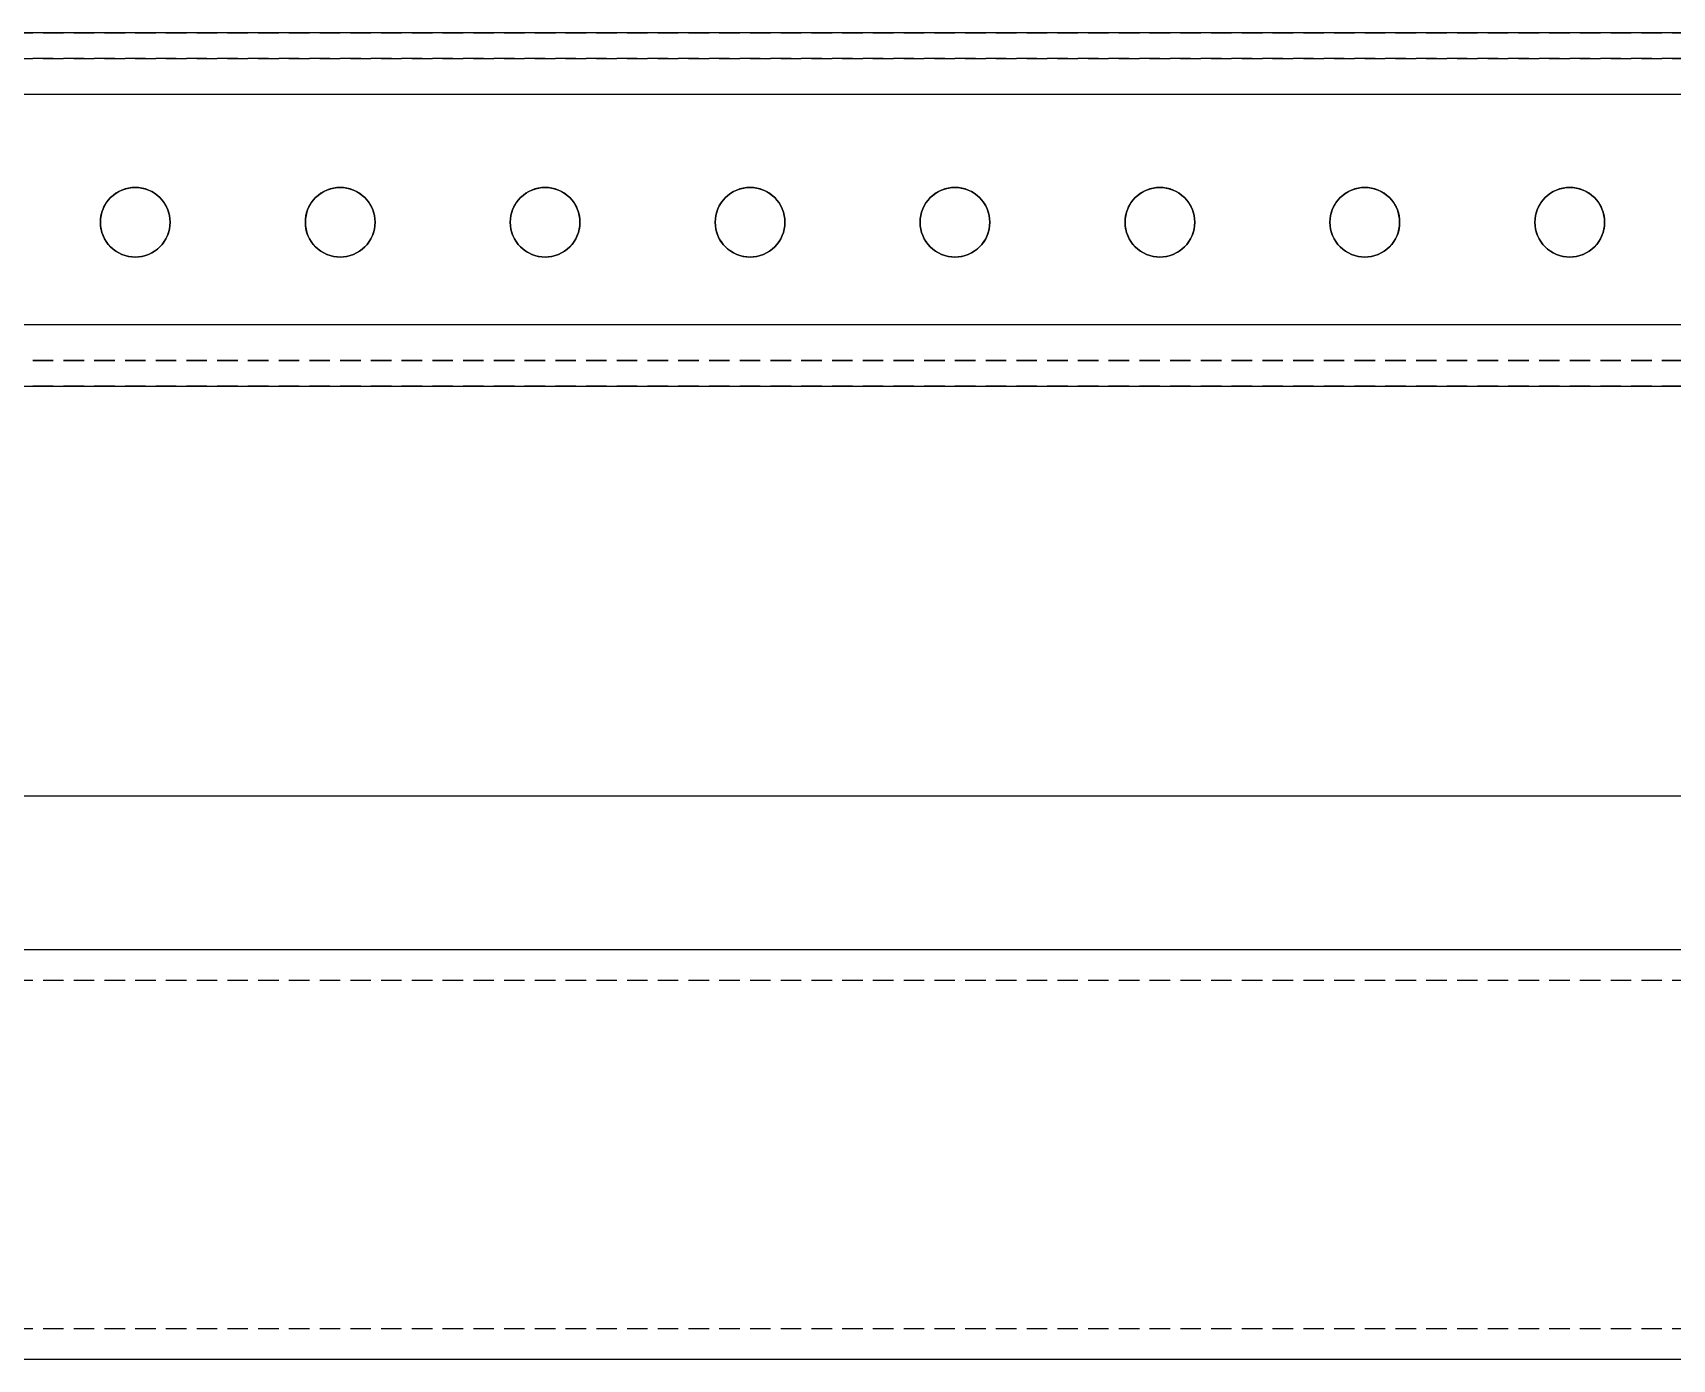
# Model space of a CAD drawing. Header units: metres. Extents: x -200 to 4040, y -1684 to 360.
# Drawn here: x 750 to 910, y -775 to -645.5 of the extents above; entities that cross this region are included whole.
import ezdxf

# ---------------------------------------------------------------- set-up
doc = ezdxf.new("R2010")
doc.units = ezdxf.units.M
doc.linetypes.add('DASHED2', pattern=[3, 2, -1])
for name, color, linetype in [('GIZLI', 8, 'DASHED2'), ('GORUNEN', 7, 'Continuous'), ('TEGET', 9, 'Continuous')]:
    doc.layers.add(name, color=color, linetype=linetype)

msp = doc.modelspace()

# ---------------------------------------------------------------- linework, layer by layer
at = {"layer": 'GIZLI'}
for points in [[(2630, -645.5), (445, -645.5)], [(445, -645.5), (2630, -645.5)], [(445, -645.5), (2630, -645.5)], [(2630, -648), (445, -648)], [(445, -648), (2630, -648)], [(2630, -648), (445, -648)], [(445, -648), (2630, -648)], [(756.6, -664), (756.616, -663.667), (756.665, -663.337), (756.746, -663.013), (756.859, -662.699), (757.001, -662.397), (757.173, -662.111), (757.372, -661.843), (757.596, -661.596), (757.843, -661.372), (758.111, -661.173), (758.397, -661.001), (758.699, -660.859), (759.013, -660.746), (759.337, -660.665), (759.667, -660.616), (760, -660.6)], [(760, -660.6), (759.667, -660.616), (759.337, -660.665), (759.013, -660.746), (758.699, -660.859), (758.397, -661.001), (758.111, -661.173), (757.843, -661.372), (757.596, -661.596), (757.372, -661.843), (757.173, -662.111), (757.001, -662.397), (756.859, -662.699), (756.746, -663.013), (756.665, -663.337), (756.616, -663.667), (756.6, -664)], [(758.231, -661.097), (758.503, -660.947), (758.787, -660.824), (759.081, -660.726), (759.383, -660.656), (759.69, -660.614), (760, -660.6)], [(760, -660.6), (760.31, -660.614), (760.617, -660.656), (760.919, -660.726), (761.213, -660.824), (761.497, -660.947), (761.769, -661.097)], [(760, -660.6), (760.333, -660.616), (760.663, -660.665), (760.987, -660.746), (761.301, -660.859), (761.603, -661.001), (761.889, -661.173), (762.157, -661.372), (762.404, -661.596), (762.628, -661.843), (762.827, -662.111), (762.999, -662.397), (763.141, -662.699), (763.254, -663.013), (763.335, -663.337), (763.384, -663.667), (763.4, -664)], [(763.4, -664), (763.384, -663.667), (763.335, -663.337), (763.254, -663.013), (763.141, -662.699), (762.999, -662.397), (762.827, -662.111), (762.628, -661.843), (762.404, -661.596), (762.157, -661.372), (761.889, -661.173), (761.603, -661.001), (761.301, -660.859), (760.987, -660.746), (760.663, -660.665), (760.333, -660.616), (760, -660.6)], [(776.6, -664), (776.616, -663.667), (776.665, -663.337), (776.746, -663.013), (776.859, -662.699), (777.001, -662.397), (777.173, -662.111), (777.372, -661.843), (777.596, -661.596), (777.843, -661.372), (778.111, -661.173), (778.397, -661.001), (778.699, -660.859), (779.013, -660.746), (779.337, -660.665), (779.667, -660.616), (780, -660.6)], [(780, -660.6), (779.667, -660.616), (779.337, -660.665), (779.013, -660.746), (778.699, -660.859), (778.397, -661.001), (778.111, -661.173), (777.843, -661.372), (777.596, -661.596), (777.372, -661.843), (777.173, -662.111), (777.001, -662.397), (776.859, -662.699), (776.746, -663.013), (776.665, -663.337), (776.616, -663.667), (776.6, -664)], [(778.231, -661.097), (778.503, -660.947), (778.787, -660.824), (779.081, -660.726), (779.383, -660.656), (779.69, -660.614), (780, -660.6)], [(780, -660.6), (780.31, -660.614), (780.617, -660.656), (780.919, -660.726), (781.213, -660.824), (781.497, -660.947), (781.769, -661.097)], [(780, -660.6), (780.333, -660.616), (780.663, -660.665), (780.987, -660.746), (781.301, -660.859), (781.603, -661.001), (781.889, -661.173), (782.157, -661.372), (782.404, -661.596), (782.628, -661.843), (782.827, -662.111), (782.999, -662.397), (783.141, -662.699), (783.254, -663.013), (783.335, -663.337), (783.384, -663.667), (783.4, -664)], [(783.4, -664), (783.384, -663.667), (783.335, -663.337), (783.254, -663.013), (783.141, -662.699), (782.999, -662.397), (782.827, -662.111), (782.628, -661.843), (782.404, -661.596), (782.157, -661.372), (781.889, -661.173), (781.603, -661.001), (781.301, -660.859), (780.987, -660.746), (780.663, -660.665), (780.333, -660.616), (780, -660.6)], [(796.6, -664), (796.616, -663.667), (796.665, -663.337), (796.746, -663.013), (796.859, -662.699), (797.001, -662.397), (797.173, -662.111), (797.372, -661.843), (797.596, -661.596), (797.843, -661.372), (798.111, -661.173), (798.397, -661.001), (798.699, -660.859), (799.013, -660.746), (799.337, -660.665), (799.667, -660.616), (800, -660.6)], [(800, -660.6), (799.667, -660.616), (799.337, -660.665), (799.013, -660.746), (798.699, -660.859), (798.397, -661.001), (798.111, -661.173), (797.843, -661.372), (797.596, -661.596), (797.372, -661.843), (797.173, -662.111), (797.001, -662.397), (796.859, -662.699), (796.746, -663.013), (796.665, -663.337), (796.616, -663.667), (796.6, -664)], [(798.231, -661.097), (798.503, -660.947), (798.787, -660.824), (799.081, -660.726), (799.383, -660.656), (799.69, -660.614), (800, -660.6)], [(800, -660.6), (800.31, -660.614), (800.617, -660.656), (800.919, -660.726), (801.213, -660.824), (801.497, -660.947), (801.769, -661.097)], [(800, -660.6), (800.333, -660.616), (800.663, -660.665), (800.987, -660.746), (801.301, -660.859), (801.603, -661.001), (801.889, -661.173), (802.157, -661.372), (802.404, -661.596), (802.628, -661.843), (802.827, -662.111), (802.999, -662.397), (803.141, -662.699), (803.254, -663.013), (803.335, -663.337), (803.384, -663.667), (803.4, -664)], [(803.4, -664), (803.384, -663.667), (803.335, -663.337), (803.254, -663.013), (803.141, -662.699), (802.999, -662.397), (802.827, -662.111), (802.628, -661.843), (802.404, -661.596), (802.157, -661.372), (801.889, -661.173), (801.603, -661.001), (801.301, -660.859), (800.987, -660.746), (800.663, -660.665), (800.333, -660.616), (800, -660.6)], [(816.6, -664), (816.616, -663.667), (816.665, -663.337), (816.746, -663.013), (816.859, -662.699), (817.001, -662.397), (817.173, -662.111), (817.372, -661.843), (817.596, -661.596), (817.843, -661.372), (818.111, -661.173), (818.397, -661.001), (818.699, -660.859), (819.013, -660.746), (819.337, -660.665), (819.667, -660.616), (820, -660.6)], [(820, -660.6), (819.667, -660.616), (819.337, -660.665), (819.013, -660.746), (818.699, -660.859), (818.397, -661.001), (818.111, -661.173), (817.843, -661.372), (817.596, -661.596), (817.372, -661.843), (817.173, -662.111), (817.001, -662.397), (816.859, -662.699), (816.746, -663.013), (816.665, -663.337), (816.616, -663.667), (816.6, -664)], [(818.231, -661.097), (818.503, -660.947), (818.787, -660.824), (819.081, -660.726), (819.383, -660.656), (819.69, -660.614), (820, -660.6)], [(820, -660.6), (820.31, -660.614), (820.617, -660.656), (820.919, -660.726), (821.213, -660.824), (821.497, -660.947), (821.769, -661.097)], [(820, -660.6), (820.333, -660.616), (820.663, -660.665), (820.987, -660.746), (821.301, -660.859), (821.603, -661.001), (821.889, -661.173), (822.157, -661.372), (822.404, -661.596), (822.628, -661.843), (822.827, -662.111), (822.999, -662.397), (823.141, -662.699), (823.254, -663.013), (823.335, -663.337), (823.384, -663.667), (823.4, -664)], [(823.4, -664), (823.384, -663.667), (823.335, -663.337), (823.254, -663.013), (823.141, -662.699), (822.999, -662.397), (822.827, -662.111), (822.628, -661.843), (822.404, -661.596), (822.157, -661.372), (821.889, -661.173), (821.603, -661.001), (821.301, -660.859), (820.987, -660.746), (820.663, -660.665), (820.333, -660.616), (820, -660.6)], [(836.6, -664), (836.616, -663.667), (836.665, -663.337), (836.746, -663.013), (836.859, -662.699), (837.001, -662.397), (837.173, -662.111), (837.372, -661.843), (837.596, -661.596), (837.843, -661.372), (838.111, -661.173), (838.397, -661.001), (838.699, -660.859), (839.013, -660.746), (839.337, -660.665), (839.667, -660.616), (840, -660.6)], [(840, -660.6), (839.667, -660.616), (839.337, -660.665), (839.013, -660.746), (838.699, -660.859), (838.397, -661.001), (838.111, -661.173), (837.843, -661.372), (837.596, -661.596), (837.372, -661.843), (837.173, -662.111), (837.001, -662.397), (836.859, -662.699), (836.746, -663.013), (836.665, -663.337), (836.616, -663.667), (836.6, -664)], [(838.231, -661.097), (838.503, -660.947), (838.787, -660.824), (839.081, -660.726), (839.383, -660.656), (839.69, -660.614), (840, -660.6)], [(840, -660.6), (840.31, -660.614), (840.617, -660.656), (840.919, -660.726), (841.213, -660.824), (841.497, -660.947), (841.769, -661.097)], [(840, -660.6), (840.333, -660.616), (840.663, -660.665), (840.987, -660.746), (841.301, -660.859), (841.603, -661.001), (841.889, -661.173), (842.157, -661.372), (842.404, -661.596), (842.628, -661.843), (842.827, -662.111), (842.999, -662.397), (843.141, -662.699), (843.254, -663.013), (843.335, -663.337), (843.384, -663.667), (843.4, -664)], [(843.4, -664), (843.384, -663.667), (843.335, -663.337), (843.254, -663.013), (843.141, -662.699), (842.999, -662.397), (842.827, -662.111), (842.628, -661.843), (842.404, -661.596), (842.157, -661.372), (841.889, -661.173), (841.603, -661.001), (841.301, -660.859), (840.987, -660.746), (840.663, -660.665), (840.333, -660.616), (840, -660.6)], [(856.6, -664), (856.616, -663.667), (856.665, -663.337), (856.746, -663.013), (856.859, -662.699), (857.001, -662.397), (857.173, -662.111), (857.372, -661.843), (857.596, -661.596), (857.843, -661.372), (858.111, -661.173), (858.397, -661.001), (858.699, -660.859), (859.013, -660.746), (859.337, -660.665), (859.667, -660.616), (860, -660.6)], [(860, -660.6), (859.667, -660.616), (859.337, -660.665), (859.013, -660.746), (858.699, -660.859), (858.397, -661.001), (858.111, -661.173), (857.843, -661.372), (857.596, -661.596), (857.372, -661.843), (857.173, -662.111), (857.001, -662.397), (856.859, -662.699), (856.746, -663.013), (856.665, -663.337), (856.616, -663.667), (856.6, -664)], [(858.231, -661.097), (858.503, -660.947), (858.787, -660.824), (859.081, -660.726), (859.383, -660.656), (859.69, -660.614), (860, -660.6)], [(860, -660.6), (860.31, -660.614), (860.617, -660.656), (860.919, -660.726), (861.213, -660.824), (861.497, -660.947), (861.769, -661.097)], [(860, -660.6), (860.333, -660.616), (860.663, -660.665), (860.987, -660.746), (861.301, -660.859), (861.603, -661.001), (861.889, -661.173), (862.157, -661.372), (862.404, -661.596), (862.628, -661.843), (862.827, -662.111), (862.999, -662.397), (863.141, -662.699), (863.254, -663.013), (863.335, -663.337), (863.384, -663.667), (863.4, -664)], [(863.4, -664), (863.384, -663.667), (863.335, -663.337), (863.254, -663.013), (863.141, -662.699), (862.999, -662.397), (862.827, -662.111), (862.628, -661.843), (862.404, -661.596), (862.157, -661.372), (861.889, -661.173), (861.603, -661.001), (861.301, -660.859), (860.987, -660.746), (860.663, -660.665), (860.333, -660.616), (860, -660.6)], [(876.6, -664), (876.616, -663.667), (876.665, -663.337), (876.746, -663.013), (876.859, -662.699), (877.001, -662.397), (877.173, -662.111), (877.372, -661.843), (877.596, -661.596), (877.843, -661.372), (878.111, -661.173), (878.397, -661.001), (878.699, -660.859), (879.013, -660.746), (879.337, -660.665), (879.667, -660.616), (880, -660.6)], [(880, -660.6), (879.667, -660.616), (879.337, -660.665), (879.013, -660.746), (878.699, -660.859), (878.397, -661.001), (878.111, -661.173), (877.843, -661.372), (877.596, -661.596), (877.372, -661.843), (877.173, -662.111), (877.001, -662.397), (876.859, -662.699), (876.746, -663.013), (876.665, -663.337), (876.616, -663.667), (876.6, -664)], [(878.231, -661.097), (878.503, -660.947), (878.787, -660.824), (879.081, -660.726), (879.383, -660.656), (879.69, -660.614), (880, -660.6)], [(880, -660.6), (880.31, -660.614), (880.617, -660.656), (880.919, -660.726), (881.213, -660.824), (881.497, -660.947), (881.769, -661.097)], [(880, -660.6), (880.333, -660.616), (880.663, -660.665), (880.987, -660.746), (881.301, -660.859), (881.603, -661.001), (881.889, -661.173), (882.157, -661.372), (882.404, -661.596), (882.628, -661.843), (882.827, -662.111), (882.999, -662.397), (883.141, -662.699), (883.254, -663.013), (883.335, -663.337), (883.384, -663.667), (883.4, -664)], [(883.4, -664), (883.384, -663.667), (883.335, -663.337), (883.254, -663.013), (883.141, -662.699), (882.999, -662.397), (882.827, -662.111), (882.628, -661.843), (882.404, -661.596), (882.157, -661.372), (881.889, -661.173), (881.603, -661.001), (881.301, -660.859), (880.987, -660.746), (880.663, -660.665), (880.333, -660.616), (880, -660.6)], [(896.6, -664), (896.616, -663.667), (896.665, -663.337), (896.746, -663.013), (896.859, -662.699), (897.001, -662.397), (897.173, -662.111), (897.372, -661.843), (897.596, -661.596), (897.843, -661.372), (898.111, -661.173), (898.397, -661.001), (898.699, -660.859), (899.013, -660.746), (899.337, -660.665), (899.667, -660.616), (900, -660.6)], [(900, -660.6), (899.667, -660.616), (899.337, -660.665), (899.013, -660.746), (898.699, -660.859), (898.397, -661.001), (898.111, -661.173), (897.843, -661.372), (897.596, -661.596), (897.372, -661.843), (897.173, -662.111), (897.001, -662.397), (896.859, -662.699), (896.746, -663.013), (896.665, -663.337), (896.616, -663.667), (896.6, -664)], [(898.231, -661.097), (898.503, -660.947), (898.787, -660.824), (899.081, -660.726), (899.383, -660.656), (899.69, -660.614), (900, -660.6)], [(900, -660.6), (900.31, -660.614), (900.617, -660.656), (900.919, -660.726), (901.213, -660.824), (901.497, -660.947), (901.769, -661.097)], [(900, -660.6), (900.333, -660.616), (900.663, -660.665), (900.987, -660.746), (901.301, -660.859), (901.603, -661.001), (901.889, -661.173), (902.157, -661.372), (902.404, -661.596), (902.628, -661.843), (902.827, -662.111), (902.999, -662.397), (903.141, -662.699), (903.254, -663.013), (903.335, -663.337), (903.384, -663.667), (903.4, -664)], [(903.4, -664), (903.384, -663.667), (903.335, -663.337), (903.254, -663.013), (903.141, -662.699), (902.999, -662.397), (902.827, -662.111), (902.628, -661.843), (902.404, -661.596), (902.157, -661.372), (901.889, -661.173), (901.603, -661.001), (901.301, -660.859), (900.987, -660.746), (900.663, -660.665), (900.333, -660.616), (900, -660.6)], [(756.6, -664), (756.614, -663.69), (756.656, -663.383), (756.726, -663.081), (756.824, -662.787), (756.947, -662.503), (757.097, -662.231)], [(762.903, -662.231), (763.053, -662.503), (763.176, -662.787), (763.274, -663.081), (763.344, -663.383), (763.386, -663.69), (763.4, -664)], [(776.6, -664), (776.614, -663.69), (776.656, -663.383), (776.726, -663.081), (776.824, -662.787), (776.947, -662.503), (777.097, -662.231)], [(782.903, -662.231), (783.053, -662.503), (783.176, -662.787), (783.274, -663.081), (783.344, -663.383), (783.386, -663.69), (783.4, -664)], [(796.6, -664), (796.614, -663.69), (796.656, -663.383), (796.726, -663.081), (796.824, -662.787), (796.947, -662.503), (797.097, -662.231)], [(802.903, -662.231), (803.053, -662.503), (803.176, -662.787), (803.274, -663.081), (803.344, -663.383), (803.386, -663.69), (803.4, -664)], [(816.6, -664), (816.614, -663.69), (816.656, -663.383), (816.726, -663.081), (816.824, -662.787), (816.947, -662.503), (817.097, -662.231)], [(822.903, -662.231), (823.053, -662.503), (823.176, -662.787), (823.274, -663.081), (823.344, -663.383), (823.386, -663.69), (823.4, -664)], [(836.6, -664), (836.614, -663.69), (836.656, -663.383), (836.726, -663.081), (836.824, -662.787), (836.947, -662.503), (837.097, -662.231)], [(842.903, -662.231), (843.053, -662.503), (843.176, -662.787), (843.274, -663.081), (843.344, -663.383), (843.386, -663.69), (843.4, -664)], [(856.6, -664), (856.614, -663.69), (856.656, -663.383), (856.726, -663.081), (856.824, -662.787), (856.947, -662.503), (857.097, -662.231)], [(862.903, -662.231), (863.053, -662.503), (863.176, -662.787), (863.274, -663.081), (863.344, -663.383), (863.386, -663.69), (863.4, -664)], [(876.6, -664), (876.614, -663.69), (876.656, -663.383), (876.726, -663.081), (876.824, -662.787), (876.947, -662.503), (877.097, -662.231)], [(882.903, -662.231), (883.053, -662.503), (883.176, -662.787), (883.274, -663.081), (883.344, -663.383), (883.386, -663.69), (883.4, -664)], [(896.6, -664), (896.614, -663.69), (896.656, -663.383), (896.726, -663.081), (896.824, -662.787), (896.947, -662.503), (897.097, -662.231)], [(902.903, -662.231), (903.053, -662.503), (903.176, -662.787), (903.274, -663.081), (903.344, -663.383), (903.386, -663.69), (903.4, -664)], [(757.097, -665.769), (756.947, -665.497), (756.824, -665.213), (756.726, -664.919), (756.656, -664.617), (756.614, -664.31), (756.6, -664)], [(760, -667.4), (759.667, -667.384), (759.337, -667.335), (759.013, -667.254), (758.699, -667.141), (758.397, -666.999), (758.111, -666.827), (757.843, -666.628), (757.596, -666.404), (757.372, -666.157), (757.173, -665.889), (757.001, -665.603), (756.859, -665.301), (756.746, -664.987), (756.665, -664.663), (756.616, -664.333), (756.6, -664)], [(756.6, -664), (756.616, -664.333), (756.665, -664.663), (756.746, -664.987), (756.859, -665.301), (757.001, -665.603), (757.173, -665.889), (757.372, -666.157), (757.596, -666.404), (757.843, -666.628), (758.111, -666.827), (758.397, -666.999), (758.699, -667.141), (759.013, -667.254), (759.337, -667.335), (759.667, -667.384), (760, -667.4)], [(763.4, -664), (763.384, -664.333), (763.335, -664.663), (763.254, -664.987), (763.141, -665.301), (762.999, -665.603), (762.827, -665.889), (762.628, -666.157), (762.404, -666.404), (762.157, -666.628), (761.889, -666.827), (761.603, -666.999), (761.301, -667.141), (760.987, -667.254), (760.663, -667.335), (760.333, -667.384), (760, -667.4)], [(760, -667.4), (760.333, -667.384), (760.663, -667.335), (760.987, -667.254), (761.301, -667.141), (761.603, -666.999), (761.889, -666.827), (762.157, -666.628), (762.404, -666.404), (762.628, -666.157), (762.827, -665.889), (762.999, -665.603), (763.141, -665.301), (763.254, -664.987), (763.335, -664.663), (763.384, -664.333), (763.4, -664)], [(763.4, -664), (763.386, -664.31), (763.344, -664.617), (763.274, -664.919), (763.176, -665.213), (763.053, -665.497), (762.903, -665.769)], [(777.097, -665.769), (776.947, -665.497), (776.824, -665.213), (776.726, -664.919), (776.656, -664.617), (776.614, -664.31), (776.6, -664)], [(780, -667.4), (779.667, -667.384), (779.337, -667.335), (779.013, -667.254), (778.699, -667.141), (778.397, -666.999), (778.111, -666.827), (777.843, -666.628), (777.596, -666.404), (777.372, -666.157), (777.173, -665.889), (777.001, -665.603), (776.859, -665.301), (776.746, -664.987), (776.665, -664.663), (776.616, -664.333), (776.6, -664)], [(776.6, -664), (776.616, -664.333), (776.665, -664.663), (776.746, -664.987), (776.859, -665.301), (777.001, -665.603), (777.173, -665.889), (777.372, -666.157), (777.596, -666.404), (777.843, -666.628), (778.111, -666.827), (778.397, -666.999), (778.699, -667.141), (779.013, -667.254), (779.337, -667.335), (779.667, -667.384), (780, -667.4)], [(783.4, -664), (783.384, -664.333), (783.335, -664.663), (783.254, -664.987), (783.141, -665.301), (782.999, -665.603), (782.827, -665.889), (782.628, -666.157), (782.404, -666.404), (782.157, -666.628), (781.889, -666.827), (781.603, -666.999), (781.301, -667.141), (780.987, -667.254), (780.663, -667.335), (780.333, -667.384), (780, -667.4)], [(780, -667.4), (780.333, -667.384), (780.663, -667.335), (780.987, -667.254), (781.301, -667.141), (781.603, -666.999), (781.889, -666.827), (782.157, -666.628), (782.404, -666.404), (782.628, -666.157), (782.827, -665.889), (782.999, -665.603), (783.141, -665.301), (783.254, -664.987), (783.335, -664.663), (783.384, -664.333), (783.4, -664)], [(783.4, -664), (783.386, -664.31), (783.344, -664.617), (783.274, -664.919), (783.176, -665.213), (783.053, -665.497), (782.903, -665.769)], [(797.097, -665.769), (796.947, -665.497), (796.824, -665.213), (796.726, -664.919), (796.656, -664.617), (796.614, -664.31), (796.6, -664)], [(800, -667.4), (799.667, -667.384), (799.337, -667.335), (799.013, -667.254), (798.699, -667.141), (798.397, -666.999), (798.111, -666.827), (797.843, -666.628), (797.596, -666.404), (797.372, -666.157), (797.173, -665.889), (797.001, -665.603), (796.859, -665.301), (796.746, -664.987), (796.665, -664.663), (796.616, -664.333), (796.6, -664)], [(796.6, -664), (796.616, -664.333), (796.665, -664.663), (796.746, -664.987), (796.859, -665.301), (797.001, -665.603), (797.173, -665.889), (797.372, -666.157), (797.596, -666.404), (797.843, -666.628), (798.111, -666.827), (798.397, -666.999), (798.699, -667.141), (799.013, -667.254), (799.337, -667.335), (799.667, -667.384), (800, -667.4)], [(803.4, -664), (803.384, -664.333), (803.335, -664.663), (803.254, -664.987), (803.141, -665.301), (802.999, -665.603), (802.827, -665.889), (802.628, -666.157), (802.404, -666.404), (802.157, -666.628), (801.889, -666.827), (801.603, -666.999), (801.301, -667.141), (800.987, -667.254), (800.663, -667.335), (800.333, -667.384), (800, -667.4)], [(800, -667.4), (800.333, -667.384), (800.663, -667.335), (800.987, -667.254), (801.301, -667.141), (801.603, -666.999), (801.889, -666.827), (802.157, -666.628), (802.404, -666.404), (802.628, -666.157), (802.827, -665.889), (802.999, -665.603), (803.141, -665.301), (803.254, -664.987), (803.335, -664.663), (803.384, -664.333), (803.4, -664)], [(803.4, -664), (803.386, -664.31), (803.344, -664.617), (803.274, -664.919), (803.176, -665.213), (803.053, -665.497), (802.903, -665.769)], [(817.097, -665.769), (816.947, -665.497), (816.824, -665.213), (816.726, -664.919), (816.656, -664.617), (816.614, -664.31), (816.6, -664)], [(820, -667.4), (819.667, -667.384), (819.337, -667.335), (819.013, -667.254), (818.699, -667.141), (818.397, -666.999), (818.111, -666.827), (817.843, -666.628), (817.596, -666.404), (817.372, -666.157), (817.173, -665.889), (817.001, -665.603), (816.859, -665.301), (816.746, -664.987), (816.665, -664.663), (816.616, -664.333), (816.6, -664)], [(816.6, -664), (816.616, -664.333), (816.665, -664.663), (816.746, -664.987), (816.859, -665.301), (817.001, -665.603), (817.173, -665.889), (817.372, -666.157), (817.596, -666.404), (817.843, -666.628), (818.111, -666.827), (818.397, -666.999), (818.699, -667.141), (819.013, -667.254), (819.337, -667.335), (819.667, -667.384), (820, -667.4)], [(823.4, -664), (823.384, -664.333), (823.335, -664.663), (823.254, -664.987), (823.141, -665.301), (822.999, -665.603), (822.827, -665.889), (822.628, -666.157), (822.404, -666.404), (822.157, -666.628), (821.889, -666.827), (821.603, -666.999), (821.301, -667.141), (820.987, -667.254), (820.663, -667.335), (820.333, -667.384), (820, -667.4)], [(820, -667.4), (820.333, -667.384), (820.663, -667.335), (820.987, -667.254), (821.301, -667.141), (821.603, -666.999), (821.889, -666.827), (822.157, -666.628), (822.404, -666.404), (822.628, -666.157), (822.827, -665.889), (822.999, -665.603), (823.141, -665.301), (823.254, -664.987), (823.335, -664.663), (823.384, -664.333), (823.4, -664)], [(823.4, -664), (823.386, -664.31), (823.344, -664.617), (823.274, -664.919), (823.176, -665.213), (823.053, -665.497), (822.903, -665.769)], [(837.097, -665.769), (836.947, -665.497), (836.824, -665.213), (836.726, -664.919), (836.656, -664.617), (836.614, -664.31), (836.6, -664)], [(840, -667.4), (839.667, -667.384), (839.337, -667.335), (839.013, -667.254), (838.699, -667.141), (838.397, -666.999), (838.111, -666.827), (837.843, -666.628), (837.596, -666.404), (837.372, -666.157), (837.173, -665.889), (837.001, -665.603), (836.859, -665.301), (836.746, -664.987), (836.665, -664.663), (836.616, -664.333), (836.6, -664)], [(836.6, -664), (836.616, -664.333), (836.665, -664.663), (836.746, -664.987), (836.859, -665.301), (837.001, -665.603), (837.173, -665.889), (837.372, -666.157), (837.596, -666.404), (837.843, -666.628), (838.111, -666.827), (838.397, -666.999), (838.699, -667.141), (839.013, -667.254), (839.337, -667.335), (839.667, -667.384), (840, -667.4)], [(843.4, -664), (843.384, -664.333), (843.335, -664.663), (843.254, -664.987), (843.141, -665.301), (842.999, -665.603), (842.827, -665.889), (842.628, -666.157), (842.404, -666.404), (842.157, -666.628), (841.889, -666.827), (841.603, -666.999), (841.301, -667.141), (840.987, -667.254), (840.663, -667.335), (840.333, -667.384), (840, -667.4)], [(840, -667.4), (840.333, -667.384), (840.663, -667.335), (840.987, -667.254), (841.301, -667.141), (841.603, -666.999), (841.889, -666.827), (842.157, -666.628), (842.404, -666.404), (842.628, -666.157), (842.827, -665.889), (842.999, -665.603), (843.141, -665.301), (843.254, -664.987), (843.335, -664.663), (843.384, -664.333), (843.4, -664)], [(843.4, -664), (843.386, -664.31), (843.344, -664.617), (843.274, -664.919), (843.176, -665.213), (843.053, -665.497), (842.903, -665.769)], [(857.097, -665.769), (856.947, -665.497), (856.824, -665.213), (856.726, -664.919), (856.656, -664.617), (856.614, -664.31), (856.6, -664)], [(860, -667.4), (859.667, -667.384), (859.337, -667.335), (859.013, -667.254), (858.699, -667.141), (858.397, -666.999), (858.111, -666.827), (857.843, -666.628), (857.596, -666.404), (857.372, -666.157), (857.173, -665.889), (857.001, -665.603), (856.859, -665.301), (856.746, -664.987), (856.665, -664.663), (856.616, -664.333), (856.6, -664)], [(856.6, -664), (856.616, -664.333), (856.665, -664.663), (856.746, -664.987), (856.859, -665.301), (857.001, -665.603), (857.173, -665.889), (857.372, -666.157), (857.596, -666.404), (857.843, -666.628), (858.111, -666.827), (858.397, -666.999), (858.699, -667.141), (859.013, -667.254), (859.337, -667.335), (859.667, -667.384), (860, -667.4)], [(863.4, -664), (863.384, -664.333), (863.335, -664.663), (863.254, -664.987), (863.141, -665.301), (862.999, -665.603), (862.827, -665.889), (862.628, -666.157), (862.404, -666.404), (862.157, -666.628), (861.889, -666.827), (861.603, -666.999), (861.301, -667.141), (860.987, -667.254), (860.663, -667.335), (860.333, -667.384), (860, -667.4)], [(860, -667.4), (860.333, -667.384), (860.663, -667.335), (860.987, -667.254), (861.301, -667.141), (861.603, -666.999), (861.889, -666.827), (862.157, -666.628), (862.404, -666.404), (862.628, -666.157), (862.827, -665.889), (862.999, -665.603), (863.141, -665.301), (863.254, -664.987), (863.335, -664.663), (863.384, -664.333), (863.4, -664)], [(863.4, -664), (863.386, -664.31), (863.344, -664.617), (863.274, -664.919), (863.176, -665.213), (863.053, -665.497), (862.903, -665.769)], [(877.097, -665.769), (876.947, -665.497), (876.824, -665.213), (876.726, -664.919), (876.656, -664.617), (876.614, -664.31), (876.6, -664)], [(880, -667.4), (879.667, -667.384), (879.337, -667.335), (879.013, -667.254), (878.699, -667.141), (878.397, -666.999), (878.111, -666.827), (877.843, -666.628), (877.596, -666.404), (877.372, -666.157), (877.173, -665.889), (877.001, -665.603), (876.859, -665.301), (876.746, -664.987), (876.665, -664.663), (876.616, -664.333), (876.6, -664)], [(876.6, -664), (876.616, -664.333), (876.665, -664.663), (876.746, -664.987), (876.859, -665.301), (877.001, -665.603), (877.173, -665.889), (877.372, -666.157), (877.596, -666.404), (877.843, -666.628), (878.111, -666.827), (878.397, -666.999), (878.699, -667.141), (879.013, -667.254), (879.337, -667.335), (879.667, -667.384), (880, -667.4)], [(883.4, -664), (883.384, -664.333), (883.335, -664.663), (883.254, -664.987), (883.141, -665.301), (882.999, -665.603), (882.827, -665.889), (882.628, -666.157), (882.404, -666.404), (882.157, -666.628), (881.889, -666.827), (881.603, -666.999), (881.301, -667.141), (880.987, -667.254), (880.663, -667.335), (880.333, -667.384), (880, -667.4)], [(880, -667.4), (880.333, -667.384), (880.663, -667.335), (880.987, -667.254), (881.301, -667.141), (881.603, -666.999), (881.889, -666.827), (882.157, -666.628), (882.404, -666.404), (882.628, -666.157), (882.827, -665.889), (882.999, -665.603), (883.141, -665.301), (883.254, -664.987), (883.335, -664.663), (883.384, -664.333), (883.4, -664)], [(883.4, -664), (883.386, -664.31), (883.344, -664.617), (883.274, -664.919), (883.176, -665.213), (883.053, -665.497), (882.903, -665.769)], [(897.097, -665.769), (896.947, -665.497), (896.824, -665.213), (896.726, -664.919), (896.656, -664.617), (896.614, -664.31), (896.6, -664)], [(900, -667.4), (899.667, -667.384), (899.337, -667.335), (899.013, -667.254), (898.699, -667.141), (898.397, -666.999), (898.111, -666.827), (897.843, -666.628), (897.596, -666.404), (897.372, -666.157), (897.173, -665.889), (897.001, -665.603), (896.859, -665.301), (896.746, -664.987), (896.665, -664.663), (896.616, -664.333), (896.6, -664)], [(896.6, -664), (896.616, -664.333), (896.665, -664.663), (896.746, -664.987), (896.859, -665.301), (897.001, -665.603), (897.173, -665.889), (897.372, -666.157), (897.596, -666.404), (897.843, -666.628), (898.111, -666.827), (898.397, -666.999), (898.699, -667.141), (899.013, -667.254), (899.337, -667.335), (899.667, -667.384), (900, -667.4)], [(903.4, -664), (903.384, -664.333), (903.335, -664.663), (903.254, -664.987), (903.141, -665.301), (902.999, -665.603), (902.827, -665.889), (902.628, -666.157), (902.404, -666.404), (902.157, -666.628), (901.889, -666.827), (901.603, -666.999), (901.301, -667.141), (900.987, -667.254), (900.663, -667.335), (900.333, -667.384), (900, -667.4)], [(900, -667.4), (900.333, -667.384), (900.663, -667.335), (900.987, -667.254), (901.301, -667.141), (901.603, -666.999), (901.889, -666.827), (902.157, -666.628), (902.404, -666.404), (902.628, -666.157), (902.827, -665.889), (902.999, -665.603), (903.141, -665.301), (903.254, -664.987), (903.335, -664.663), (903.384, -664.333), (903.4, -664)], [(903.4, -664), (903.386, -664.31), (903.344, -664.617), (903.274, -664.919), (903.176, -665.213), (903.053, -665.497), (902.903, -665.769)], [(760, -667.4), (759.69, -667.386), (759.383, -667.344), (759.081, -667.274), (758.787, -667.176), (758.503, -667.053), (758.231, -666.903)], [(761.769, -666.903), (761.497, -667.053), (761.213, -667.176), (760.919, -667.274), (760.617, -667.344), (760.31, -667.386), (760, -667.4)], [(780, -667.4), (779.69, -667.386), (779.383, -667.344), (779.081, -667.274), (778.787, -667.176), (778.503, -667.053), (778.231, -666.903)], [(781.769, -666.903), (781.497, -667.053), (781.213, -667.176), (780.919, -667.274), (780.617, -667.344), (780.31, -667.386), (780, -667.4)], [(800, -667.4), (799.69, -667.386), (799.383, -667.344), (799.081, -667.274), (798.787, -667.176), (798.503, -667.053), (798.231, -666.903)], [(801.769, -666.903), (801.497, -667.053), (801.213, -667.176), (800.919, -667.274), (800.617, -667.344), (800.31, -667.386), (800, -667.4)], [(820, -667.4), (819.69, -667.386), (819.383, -667.344), (819.081, -667.274), (818.787, -667.176), (818.503, -667.053), (818.231, -666.903)], [(821.769, -666.903), (821.497, -667.053), (821.213, -667.176), (820.919, -667.274), (820.617, -667.344), (820.31, -667.386), (820, -667.4)], [(840, -667.4), (839.69, -667.386), (839.383, -667.344), (839.081, -667.274), (838.787, -667.176), (838.503, -667.053), (838.231, -666.903)], [(841.769, -666.903), (841.497, -667.053), (841.213, -667.176), (840.919, -667.274), (840.617, -667.344), (840.31, -667.386), (840, -667.4)], [(860, -667.4), (859.69, -667.386), (859.383, -667.344), (859.081, -667.274), (858.787, -667.176), (858.503, -667.053), (858.231, -666.903)], [(861.769, -666.903), (861.497, -667.053), (861.213, -667.176), (860.919, -667.274), (860.617, -667.344), (860.31, -667.386), (860, -667.4)], [(880, -667.4), (879.69, -667.386), (879.383, -667.344), (879.081, -667.274), (878.787, -667.176), (878.503, -667.053), (878.231, -666.903)], [(881.769, -666.903), (881.497, -667.053), (881.213, -667.176), (880.919, -667.274), (880.617, -667.344), (880.31, -667.386), (880, -667.4)], [(900, -667.4), (899.69, -667.386), (899.383, -667.344), (899.081, -667.274), (898.787, -667.176), (898.503, -667.053), (898.231, -666.903)], [(901.769, -666.903), (901.497, -667.053), (901.213, -667.176), (900.919, -667.274), (900.617, -667.344), (900.31, -667.386), (900, -667.4)], [(2630, -677.5), (150, -677.5)], [(150, -677.5), (2630, -677.5)], [(2630, -680), (150, -680)], [(-100, -720), (3340, -720)], [(-100, -735), (3340, -735)], [(-80, -735), (3320, -735)], [(-80, -735), (3320, -735)], [(-80, -735), (3320, -735)], [(-80, -735), (3320, -735)], [(-80, -738), (3320, -738)], [(-80, -738), (3320, -738)], [(-80, -738), (3320, -738)], [(-80, -738), (3320, -738)], [(-80, -772), (3320, -772)], [(-80, -772), (3320, -772)], [(-80, -772), (3320, -772)], [(-80, -772), (3320, -772)], [(-80, -775), (3320, -775)], [(-80, -775), (3320, -775)], [(-80, -775), (3320, -775)]]:
    msp.add_lwpolyline(points, dxfattribs=at)
at = {"layer": 'GORUNEN'}
for points in [[(1460.2, -645.5), (483, -645.5)], [(760, -660.6), (759.667, -660.616), (759.337, -660.665), (759.013, -660.746), (758.699, -660.859), (758.397, -661.001), (758.111, -661.173), (757.843, -661.372), (757.596, -661.596), (757.372, -661.843), (757.173, -662.111), (757.001, -662.397), (756.859, -662.699), (756.746, -663.013), (756.665, -663.337), (756.616, -663.667), (756.6, -664)], [(763.4, -664), (763.384, -663.667), (763.335, -663.337), (763.254, -663.013), (763.141, -662.699), (762.999, -662.397), (762.827, -662.111), (762.628, -661.843), (762.404, -661.596), (762.157, -661.372), (761.889, -661.173), (761.603, -661.001), (761.301, -660.859), (760.987, -660.746), (760.663, -660.665), (760.333, -660.616), (760, -660.6)], [(780, -660.6), (779.667, -660.616), (779.337, -660.665), (779.013, -660.746), (778.699, -660.859), (778.397, -661.001), (778.111, -661.173), (777.843, -661.372), (777.596, -661.596), (777.372, -661.843), (777.173, -662.111), (777.001, -662.397), (776.859, -662.699), (776.746, -663.013), (776.665, -663.337), (776.616, -663.667), (776.6, -664)], [(783.4, -664), (783.384, -663.667), (783.335, -663.337), (783.254, -663.013), (783.141, -662.699), (782.999, -662.397), (782.827, -662.111), (782.628, -661.843), (782.404, -661.596), (782.157, -661.372), (781.889, -661.173), (781.603, -661.001), (781.301, -660.859), (780.987, -660.746), (780.663, -660.665), (780.333, -660.616), (780, -660.6)], [(800, -660.6), (799.667, -660.616), (799.337, -660.665), (799.013, -660.746), (798.699, -660.859), (798.397, -661.001), (798.111, -661.173), (797.843, -661.372), (797.596, -661.596), (797.372, -661.843), (797.173, -662.111), (797.001, -662.397), (796.859, -662.699), (796.746, -663.013), (796.665, -663.337), (796.616, -663.667), (796.6, -664)], [(803.4, -664), (803.384, -663.667), (803.335, -663.337), (803.254, -663.013), (803.141, -662.699), (802.999, -662.397), (802.827, -662.111), (802.628, -661.843), (802.404, -661.596), (802.157, -661.372), (801.889, -661.173), (801.603, -661.001), (801.301, -660.859), (800.987, -660.746), (800.663, -660.665), (800.333, -660.616), (800, -660.6)], [(820, -660.6), (819.667, -660.616), (819.337, -660.665), (819.013, -660.746), (818.699, -660.859), (818.397, -661.001), (818.111, -661.173), (817.843, -661.372), (817.596, -661.596), (817.372, -661.843), (817.173, -662.111), (817.001, -662.397), (816.859, -662.699), (816.746, -663.013), (816.665, -663.337), (816.616, -663.667), (816.6, -664)], [(823.4, -664), (823.384, -663.667), (823.335, -663.337), (823.254, -663.013), (823.141, -662.699), (822.999, -662.397), (822.827, -662.111), (822.628, -661.843), (822.404, -661.596), (822.157, -661.372), (821.889, -661.173), (821.603, -661.001), (821.301, -660.859), (820.987, -660.746), (820.663, -660.665), (820.333, -660.616), (820, -660.6)], [(840, -660.6), (839.667, -660.616), (839.337, -660.665), (839.013, -660.746), (838.699, -660.859), (838.397, -661.001), (838.111, -661.173), (837.843, -661.372), (837.596, -661.596), (837.372, -661.843), (837.173, -662.111), (837.001, -662.397), (836.859, -662.699), (836.746, -663.013), (836.665, -663.337), (836.616, -663.667), (836.6, -664)], [(843.4, -664), (843.384, -663.667), (843.335, -663.337), (843.254, -663.013), (843.141, -662.699), (842.999, -662.397), (842.827, -662.111), (842.628, -661.843), (842.404, -661.596), (842.157, -661.372), (841.889, -661.173), (841.603, -661.001), (841.301, -660.859), (840.987, -660.746), (840.663, -660.665), (840.333, -660.616), (840, -660.6)], [(860, -660.6), (859.667, -660.616), (859.337, -660.665), (859.013, -660.746), (858.699, -660.859), (858.397, -661.001), (858.111, -661.173), (857.843, -661.372), (857.596, -661.596), (857.372, -661.843), (857.173, -662.111), (857.001, -662.397), (856.859, -662.699), (856.746, -663.013), (856.665, -663.337), (856.616, -663.667), (856.6, -664)], [(863.4, -664), (863.384, -663.667), (863.335, -663.337), (863.254, -663.013), (863.141, -662.699), (862.999, -662.397), (862.827, -662.111), (862.628, -661.843), (862.404, -661.596), (862.157, -661.372), (861.889, -661.173), (861.603, -661.001), (861.301, -660.859), (860.987, -660.746), (860.663, -660.665), (860.333, -660.616), (860, -660.6)], [(880, -660.6), (879.667, -660.616), (879.337, -660.665), (879.013, -660.746), (878.699, -660.859), (878.397, -661.001), (878.111, -661.173), (877.843, -661.372), (877.596, -661.596), (877.372, -661.843), (877.173, -662.111), (877.001, -662.397), (876.859, -662.699), (876.746, -663.013), (876.665, -663.337), (876.616, -663.667), (876.6, -664)], [(883.4, -664), (883.384, -663.667), (883.335, -663.337), (883.254, -663.013), (883.141, -662.699), (882.999, -662.397), (882.827, -662.111), (882.628, -661.843), (882.404, -661.596), (882.157, -661.372), (881.889, -661.173), (881.603, -661.001), (881.301, -660.859), (880.987, -660.746), (880.663, -660.665), (880.333, -660.616), (880, -660.6)], [(900, -660.6), (899.667, -660.616), (899.337, -660.665), (899.013, -660.746), (898.699, -660.859), (898.397, -661.001), (898.111, -661.173), (897.843, -661.372), (897.596, -661.596), (897.372, -661.843), (897.173, -662.111), (897.001, -662.397), (896.859, -662.699), (896.746, -663.013), (896.665, -663.337), (896.616, -663.667), (896.6, -664)], [(903.4, -664), (903.384, -663.667), (903.335, -663.337), (903.254, -663.013), (903.141, -662.699), (902.999, -662.397), (902.827, -662.111), (902.628, -661.843), (902.404, -661.596), (902.157, -661.372), (901.889, -661.173), (901.603, -661.001), (901.301, -660.859), (900.987, -660.746), (900.663, -660.665), (900.333, -660.616), (900, -660.6)], [(757.097, -662.231), (757.246, -662.006), (757.413, -661.794), (757.596, -661.596), (757.794, -661.413), (758.006, -661.246), (758.231, -661.097)], [(761.769, -661.097), (761.994, -661.246), (762.206, -661.413), (762.404, -661.596), (762.587, -661.794), (762.754, -662.006), (762.903, -662.231)], [(777.097, -662.231), (777.246, -662.006), (777.413, -661.794), (777.596, -661.596), (777.794, -661.413), (778.006, -661.246), (778.231, -661.097)], [(781.769, -661.097), (781.994, -661.246), (782.206, -661.413), (782.404, -661.596), (782.587, -661.794), (782.754, -662.006), (782.903, -662.231)], [(797.097, -662.231), (797.246, -662.006), (797.413, -661.794), (797.596, -661.596), (797.794, -661.413), (798.006, -661.246), (798.231, -661.097)], [(801.769, -661.097), (801.994, -661.246), (802.206, -661.413), (802.404, -661.596), (802.587, -661.794), (802.754, -662.006), (802.903, -662.231)], [(817.097, -662.231), (817.246, -662.006), (817.413, -661.794), (817.596, -661.596), (817.794, -661.413), (818.006, -661.246), (818.231, -661.097)], [(821.769, -661.097), (821.994, -661.246), (822.206, -661.413), (822.404, -661.596), (822.587, -661.794), (822.754, -662.006), (822.903, -662.231)], [(837.097, -662.231), (837.246, -662.006), (837.413, -661.794), (837.596, -661.596), (837.794, -661.413), (838.006, -661.246), (838.231, -661.097)], [(841.769, -661.097), (841.994, -661.246), (842.206, -661.413), (842.404, -661.596), (842.587, -661.794), (842.754, -662.006), (842.903, -662.231)], [(857.097, -662.231), (857.246, -662.006), (857.413, -661.794), (857.596, -661.596), (857.794, -661.413), (858.006, -661.246), (858.231, -661.097)], [(861.769, -661.097), (861.994, -661.246), (862.206, -661.413), (862.404, -661.596), (862.587, -661.794), (862.754, -662.006), (862.903, -662.231)], [(877.097, -662.231), (877.246, -662.006), (877.413, -661.794), (877.596, -661.596), (877.794, -661.413), (878.006, -661.246), (878.231, -661.097)], [(881.769, -661.097), (881.994, -661.246), (882.206, -661.413), (882.404, -661.596), (882.587, -661.794), (882.754, -662.006), (882.903, -662.231)], [(897.097, -662.231), (897.246, -662.006), (897.413, -661.794), (897.596, -661.596), (897.794, -661.413), (898.006, -661.246), (898.231, -661.097)], [(901.769, -661.097), (901.994, -661.246), (902.206, -661.413), (902.404, -661.596), (902.587, -661.794), (902.754, -662.006), (902.903, -662.231)], [(756.6, -664), (756.616, -664.333), (756.665, -664.663), (756.746, -664.987), (756.859, -665.301), (757.001, -665.603), (757.173, -665.889), (757.372, -666.157), (757.596, -666.404), (757.843, -666.628), (758.111, -666.827), (758.397, -666.999), (758.699, -667.141), (759.013, -667.254), (759.337, -667.335), (759.667, -667.384), (760, -667.4)], [(760, -667.4), (760.333, -667.384), (760.663, -667.335), (760.987, -667.254), (761.301, -667.141), (761.603, -666.999), (761.889, -666.827), (762.157, -666.628), (762.404, -666.404), (762.628, -666.157), (762.827, -665.889), (762.999, -665.603), (763.141, -665.301), (763.254, -664.987), (763.335, -664.663), (763.384, -664.333), (763.4, -664)], [(776.6, -664), (776.616, -664.333), (776.665, -664.663), (776.746, -664.987), (776.859, -665.301), (777.001, -665.603), (777.173, -665.889), (777.372, -666.157), (777.596, -666.404), (777.843, -666.628), (778.111, -666.827), (778.397, -666.999), (778.699, -667.141), (779.013, -667.254), (779.337, -667.335), (779.667, -667.384), (780, -667.4)], [(780, -667.4), (780.333, -667.384), (780.663, -667.335), (780.987, -667.254), (781.301, -667.141), (781.603, -666.999), (781.889, -666.827), (782.157, -666.628), (782.404, -666.404), (782.628, -666.157), (782.827, -665.889), (782.999, -665.603), (783.141, -665.301), (783.254, -664.987), (783.335, -664.663), (783.384, -664.333), (783.4, -664)], [(796.6, -664), (796.616, -664.333), (796.665, -664.663), (796.746, -664.987), (796.859, -665.301), (797.001, -665.603), (797.173, -665.889), (797.372, -666.157), (797.596, -666.404), (797.843, -666.628), (798.111, -666.827), (798.397, -666.999), (798.699, -667.141), (799.013, -667.254), (799.337, -667.335), (799.667, -667.384), (800, -667.4)], [(800, -667.4), (800.333, -667.384), (800.663, -667.335), (800.987, -667.254), (801.301, -667.141), (801.603, -666.999), (801.889, -666.827), (802.157, -666.628), (802.404, -666.404), (802.628, -666.157), (802.827, -665.889), (802.999, -665.603), (803.141, -665.301), (803.254, -664.987), (803.335, -664.663), (803.384, -664.333), (803.4, -664)], [(816.6, -664), (816.616, -664.333), (816.665, -664.663), (816.746, -664.987), (816.859, -665.301), (817.001, -665.603), (817.173, -665.889), (817.372, -666.157), (817.596, -666.404), (817.843, -666.628), (818.111, -666.827), (818.397, -666.999), (818.699, -667.141), (819.013, -667.254), (819.337, -667.335), (819.667, -667.384), (820, -667.4)], [(820, -667.4), (820.333, -667.384), (820.663, -667.335), (820.987, -667.254), (821.301, -667.141), (821.603, -666.999), (821.889, -666.827), (822.157, -666.628), (822.404, -666.404), (822.628, -666.157), (822.827, -665.889), (822.999, -665.603), (823.141, -665.301), (823.254, -664.987), (823.335, -664.663), (823.384, -664.333), (823.4, -664)], [(836.6, -664), (836.616, -664.333), (836.665, -664.663), (836.746, -664.987), (836.859, -665.301), (837.001, -665.603), (837.173, -665.889), (837.372, -666.157), (837.596, -666.404), (837.843, -666.628), (838.111, -666.827), (838.397, -666.999), (838.699, -667.141), (839.013, -667.254), (839.337, -667.335), (839.667, -667.384), (840, -667.4)], [(840, -667.4), (840.333, -667.384), (840.663, -667.335), (840.987, -667.254), (841.301, -667.141), (841.603, -666.999), (841.889, -666.827), (842.157, -666.628), (842.404, -666.404), (842.628, -666.157), (842.827, -665.889), (842.999, -665.603), (843.141, -665.301), (843.254, -664.987), (843.335, -664.663), (843.384, -664.333), (843.4, -664)], [(856.6, -664), (856.616, -664.333), (856.665, -664.663), (856.746, -664.987), (856.859, -665.301), (857.001, -665.603), (857.173, -665.889), (857.372, -666.157), (857.596, -666.404), (857.843, -666.628), (858.111, -666.827), (858.397, -666.999), (858.699, -667.141), (859.013, -667.254), (859.337, -667.335), (859.667, -667.384), (860, -667.4)], [(860, -667.4), (860.333, -667.384), (860.663, -667.335), (860.987, -667.254), (861.301, -667.141), (861.603, -666.999), (861.889, -666.827), (862.157, -666.628), (862.404, -666.404), (862.628, -666.157), (862.827, -665.889), (862.999, -665.603), (863.141, -665.301), (863.254, -664.987), (863.335, -664.663), (863.384, -664.333), (863.4, -664)], [(876.6, -664), (876.616, -664.333), (876.665, -664.663), (876.746, -664.987), (876.859, -665.301), (877.001, -665.603), (877.173, -665.889), (877.372, -666.157), (877.596, -666.404), (877.843, -666.628), (878.111, -666.827), (878.397, -666.999), (878.699, -667.141), (879.013, -667.254), (879.337, -667.335), (879.667, -667.384), (880, -667.4)], [(880, -667.4), (880.333, -667.384), (880.663, -667.335), (880.987, -667.254), (881.301, -667.141), (881.603, -666.999), (881.889, -666.827), (882.157, -666.628), (882.404, -666.404), (882.628, -666.157), (882.827, -665.889), (882.999, -665.603), (883.141, -665.301), (883.254, -664.987), (883.335, -664.663), (883.384, -664.333), (883.4, -664)], [(896.6, -664), (896.616, -664.333), (896.665, -664.663), (896.746, -664.987), (896.859, -665.301), (897.001, -665.603), (897.173, -665.889), (897.372, -666.157), (897.596, -666.404), (897.843, -666.628), (898.111, -666.827), (898.397, -666.999), (898.699, -667.141), (899.013, -667.254), (899.337, -667.335), (899.667, -667.384), (900, -667.4)], [(900, -667.4), (900.333, -667.384), (900.663, -667.335), (900.987, -667.254), (901.301, -667.141), (901.603, -666.999), (901.889, -666.827), (902.157, -666.628), (902.404, -666.404), (902.628, -666.157), (902.827, -665.889), (902.999, -665.603), (903.141, -665.301), (903.254, -664.987), (903.335, -664.663), (903.384, -664.333), (903.4, -664)], [(758.231, -666.903), (758.006, -666.754), (757.794, -666.587), (757.596, -666.404), (757.413, -666.206), (757.246, -665.994), (757.097, -665.769)], [(762.903, -665.769), (762.754, -665.994), (762.587, -666.206), (762.404, -666.404), (762.206, -666.587), (761.994, -666.754), (761.769, -666.903)], [(778.231, -666.903), (778.006, -666.754), (777.794, -666.587), (777.596, -666.404), (777.413, -666.206), (777.246, -665.994), (777.097, -665.769)], [(782.903, -665.769), (782.754, -665.994), (782.587, -666.206), (782.404, -666.404), (782.206, -666.587), (781.994, -666.754), (781.769, -666.903)], [(798.231, -666.903), (798.006, -666.754), (797.794, -666.587), (797.596, -666.404), (797.413, -666.206), (797.246, -665.994), (797.097, -665.769)], [(802.903, -665.769), (802.754, -665.994), (802.587, -666.206), (802.404, -666.404), (802.206, -666.587), (801.994, -666.754), (801.769, -666.903)], [(818.231, -666.903), (818.006, -666.754), (817.794, -666.587), (817.596, -666.404), (817.413, -666.206), (817.246, -665.994), (817.097, -665.769)], [(822.903, -665.769), (822.754, -665.994), (822.587, -666.206), (822.404, -666.404), (822.206, -666.587), (821.994, -666.754), (821.769, -666.903)], [(838.231, -666.903), (838.006, -666.754), (837.794, -666.587), (837.596, -666.404), (837.413, -666.206), (837.246, -665.994), (837.097, -665.769)], [(842.903, -665.769), (842.754, -665.994), (842.587, -666.206), (842.404, -666.404), (842.206, -666.587), (841.994, -666.754), (841.769, -666.903)], [(858.231, -666.903), (858.006, -666.754), (857.794, -666.587), (857.596, -666.404), (857.413, -666.206), (857.246, -665.994), (857.097, -665.769)], [(862.903, -665.769), (862.754, -665.994), (862.587, -666.206), (862.404, -666.404), (862.206, -666.587), (861.994, -666.754), (861.769, -666.903)], [(878.231, -666.903), (878.006, -666.754), (877.794, -666.587), (877.596, -666.404), (877.413, -666.206), (877.246, -665.994), (877.097, -665.769)], [(882.903, -665.769), (882.754, -665.994), (882.587, -666.206), (882.404, -666.404), (882.206, -666.587), (881.994, -666.754), (881.769, -666.903)], [(898.231, -666.903), (898.006, -666.754), (897.794, -666.587), (897.596, -666.404), (897.413, -666.206), (897.246, -665.994), (897.097, -665.769)], [(902.903, -665.769), (902.754, -665.994), (902.587, -666.206), (902.404, -666.404), (902.206, -666.587), (901.994, -666.754), (901.769, -666.903)], [(710.4, -680), (1452.7, -680)], [(-100, -720), (3340, -720)], [(-100, -735), (3340, -735)], [(-80, -775), (3320, -775)]]:
    msp.add_lwpolyline(points, dxfattribs=at)
at = {"layer": 'TEGET'}
for points in [[(710.4, -651.5), (1460.2, -651.5)], [(1460.2, -674), (710.4, -674)]]:
    msp.add_lwpolyline(points, dxfattribs=at)

doc.saveas('drawing.dxf')
